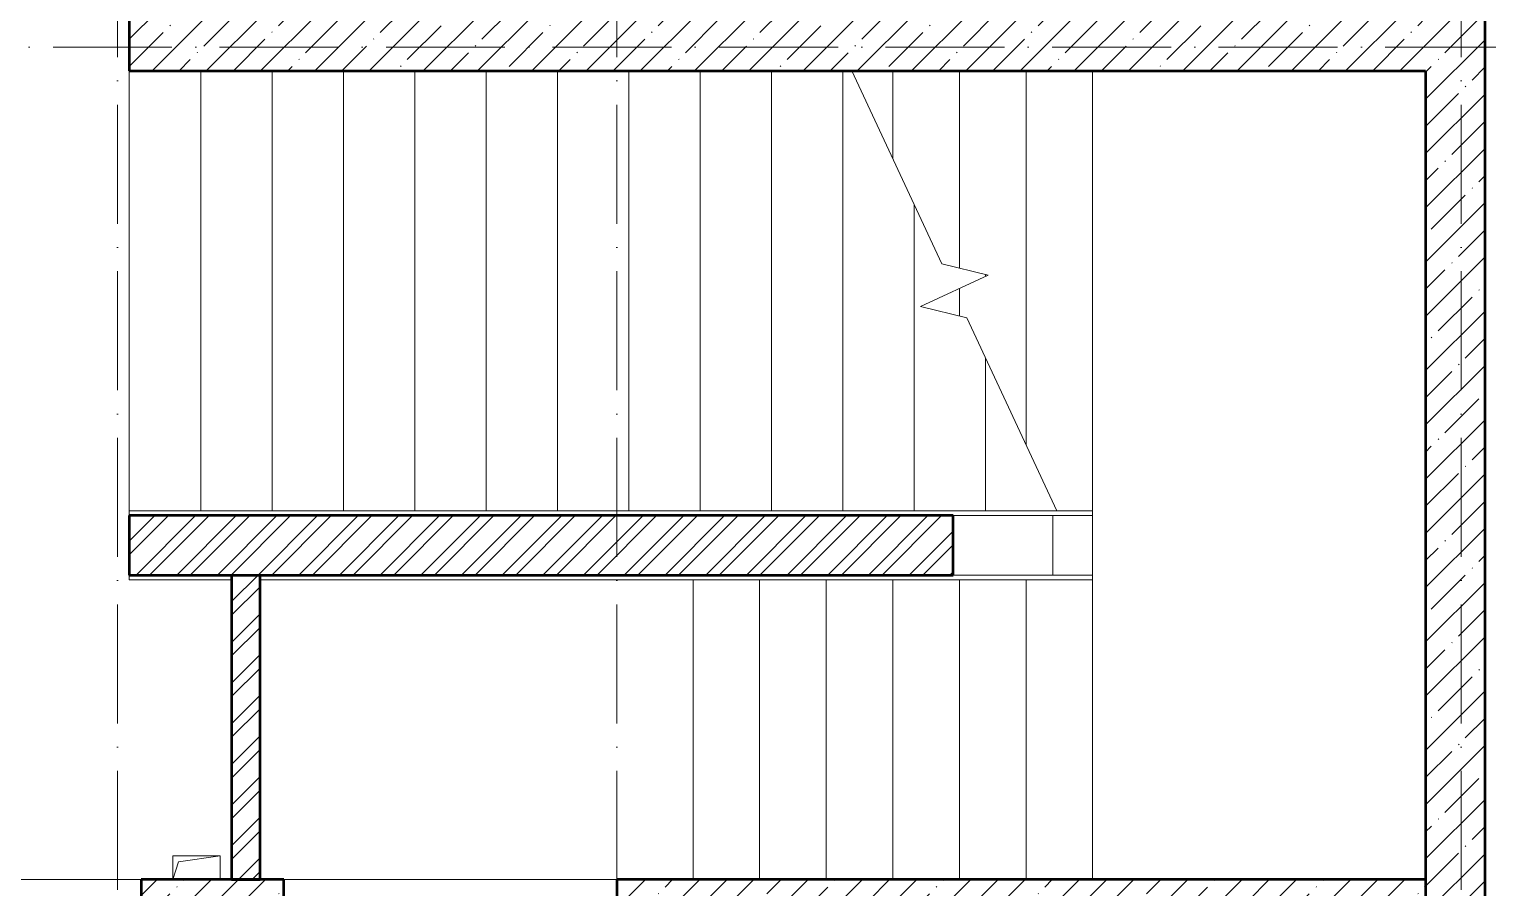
# Model space of a CAD drawing. Header units: millimetres. Extents: x -606178 to 312196, y -19338 to 632709.
# Drawn here: x -357252 to -351119, y 507191 to 510800 of the extents above; entities that cross this region are included whole.
import ezdxf

# ---------------------------------------------------------------- set-up
doc = ezdxf.new("R2010")
doc.units = ezdxf.units.MM
doc.linetypes.add('50_200_ШТРИХ_1Т_ш5_п1_п1_', pattern=[700, 500, -100, 0, -100])
for name, color, linetype, lineweight in [('A-FLOR-____-OTLN', 7, 'Continuous', 9), ('A-GENM-____-OTLN', 7, 'Continuous', 9), ('A-WALL-____-MCUT-2', 7, 'Continuous', 50), ('A-WALL-____-OTLN', 7, 'Continuous', 9), ('A-WALL-____-PATT-1', 7, 'Continuous', 9), ('S-GRID-____-OTLN-1', 7, '50_200_ШТРИХ_1Т_ш5_п1_п1_', 9), ('S-STRS-____-MBND', 7, 'Continuous', 9), ('S-STRS-____-OTLN-1', 7, 'Continuous', 9)]:
    doc.layers.add(name, color=color, linetype=linetype, lineweight=lineweight)
pattern_1 = [(45, (-425830.77, 451794.26), (-85.53659, 85.53659), []), (45, (-425773.75, 451794.26), (-85.53659, 85.53659), [])]
pattern_2 = [(45, (-425830.77, 451794.26), (-114.04925, 114.04925), []), (45, (-425716.72, 451794.26), (-114.04925, 114.04925), [201.612, -40.322, 3.353, -36.97])]

# ---------------------------------------------------------------- blocks, each defined once
blk = doc.blocks.new('AR_Отверстие прямоугольное _в плите_ - AR_Отверстие прямоугольное _в плите_-V227-АР1_План отверстий 1 этажа в осях 1-64_Ю-ЯЯ')
at = {"layer": 'A-GENM-____-OTLN'}
for p, q in [((100, 50), (-100, 50)), ((-100, 50), (-100, -50)), ((-100, -50), (-75, 25)), ((-75, 25), (100, 50)), ((100, -50), (100, 50))]:
    blk.add_line(p, q, dxfattribs=at)

msp = doc.modelspace()

# ---------------------------------------------------------------- hatches: boundary and pattern name
at = {"layer": 'A-WALL-____-PATT-1'}
h = msp.add_hatch(dxfattribs=at)
h.set_pattern_fill('FP_13', color=256, style=0, pattern_type=2)
h.set_pattern_definition(pattern_2)
h.paths.add_polyline_path([(-351169.2767, 506975.3011), (-351130.7712, 506975.3011), (-351130.7712, 514975.3011), (-351380.7712, 514975.3011), (-351380.7712, 506975.3011)], flags=0)
h = msp.add_hatch(dxfattribs=at)
h.set_pattern_fill('FP_13', color=256, style=0, pattern_type=2)
h.set_pattern_definition(pattern_2)
h.paths.add_polyline_path([(-351380.7712, 510625.3011), (-351380.7712, 510875.3011), (-356830.7712, 510875.3011), (-356830.7712, 510625.3011), (-351611.1519, 510625.3011)], flags=0)
h = msp.add_hatch(dxfattribs=at)
h.set_pattern_fill('FP_3', color=256, style=0, pattern_type=2)
h.set_pattern_definition(pattern_1)
h.paths.add_polyline_path([(-353367.7061, 508505.3011), (-353367.7061, 508755.3011), (-356830.7712, 508755.3011), (-356830.7712, 508505.3011), (-353378.6526, 508505.3011)], flags=0)
h = msp.add_hatch(dxfattribs=at)
h.set_pattern_fill('FP_3', color=256, style=0, pattern_type=2)
h.set_pattern_definition(pattern_1)
h.paths.add_polyline_path([(-356280.7712, 507225.3011), (-356280.7712, 508505.3011), (-356400.7712, 508505.3011), (-356400.7712, 507225.3011)], flags=0)
h = msp.add_hatch(dxfattribs=at)
h.set_pattern_fill('FP_13', color=256, style=0, pattern_type=2)
h.set_pattern_definition(pattern_2)
h.paths.add_polyline_path([(-351530.7712, 506975.3011), (-351380.7712, 506975.3011), (-351380.7712, 507225.3011), (-354780.7712, 507225.3011), (-354780.7712, 506975.3011), (-351611.1519, 506975.3011)], flags=0)
h.paths.add_polyline_path([(-356180.7712, 506975.3011), (-356180.7712, 507225.3011), (-356780.7712, 507225.3011), (-356780.7712, 506975.3011)], flags=0)

# ---------------------------------------------------------------- linework, layer by layer
at = {"layer": 'A-FLOR-____-OTLN'}
for p, q in [((-356830.7712, 508755.3011), (-356830.7712, 508775.3011)), ((-356830.7712, 508485.3011), (-356830.7712, 508505.3011)), ((-356400.7712, 508485.3011), (-356830.7712, 508485.3011)), ((-354460.7712, 508485.3011), (-356280.7712, 508485.3011)), ((-354460.7712, 507225.3011), (-354460.7712, 508485.3011))]:
    msp.add_line(p, q, dxfattribs=at)
at = {"layer": 'A-WALL-____-MCUT-2'}
for p, q in [((-356830.7712, 514975.3011), (-356830.7712, 510625.3011)), ((-351130.7712, 506975.3011), (-351130.7712, 514975.3011)), ((-356830.7712, 510625.3011), (-351380.7712, 510625.3011)), ((-351380.7712, 510625.3011), (-351380.7712, 506975.3011)), ((-353367.7061, 508755.3011), (-356830.7712, 508755.3011)), ((-356830.7712, 508755.3011), (-356830.7712, 508505.3011)), ((-353367.7061, 508505.3011), (-353367.7061, 508755.3011)), ((-356830.7712, 508505.3011), (-353367.7061, 508505.3011)), ((-356400.7712, 508505.3011), (-356400.7712, 507225.3011)), ((-356280.7712, 507225.3011), (-356280.7712, 508505.3011)), ((-356180.7712, 507225.3011), (-356780.7712, 507225.3011)), ((-356780.7712, 507225.3011), (-356780.7712, 506975.3011)), ((-356400.7712, 507225.3011), (-356280.7712, 507225.3011)), ((-356180.7712, 506975.3011), (-356180.7712, 507225.3011)), ((-351380.7712, 507225.3011), (-354780.7712, 507225.3011)), ((-354780.7712, 507225.3011), (-354780.7712, 506975.3011))]:
    msp.add_line(p, q, dxfattribs=at)
at = {"layer": 'A-WALL-____-OTLN'}
for p, q in [((-353367.7061, 508755.3011), (-352780.7712, 508755.3011)), ((-352947.7061, 508505.3011), (-352947.7061, 508755.3011)), ((-352780.7712, 508755.3011), (-352780.7712, 508505.3011)), ((-352780.7712, 508505.3011), (-353367.7061, 508505.3011)), ((-358880.7712, 507225.3011), (-356780.7712, 507225.3011)), ((-356180.7712, 507225.3011), (-354780.7712, 507225.3011))]:
    msp.add_line(p, q, dxfattribs=at)
at = {"layer": 'S-GRID-____-OTLN-1'}
for p, q in [((-356880.7712, 542687.1106), (-356880.7712, 504685.847)), ((-354780.7712, 542687.1106), (-354780.7712, 491375.8881)), ((-351230.7712, 542687.1106), (-351230.7712, 491375.8881)), ((-350350.7307, 510725.3011), (-430499.5414, 510725.3011))]:
    msp.add_line(p, q, dxfattribs=at)
at = {"layer": 'S-STRS-____-MBND'}
for p, q in [((-353414.9331, 509813.5896), (-353793.4404, 510625.3011)), ((-353503.7164, 509634.267), (-353220.4952, 509766.3352)), ((-353220.4952, 509766.3352), (-353414.9331, 509813.5896)), ((-353309.2785, 509587.0127), (-353503.7164, 509634.267)), ((-352930.7712, 508775.3011), (-353309.2785, 509587.0127))]:
    msp.add_line(p, q, dxfattribs=at)
at = {"layer": 'S-STRS-____-OTLN-1'}
for p, q in [((-356830.7712, 510625.3011), (-356830.7712, 508775.3011)), ((-356830.7712, 510625.3011), (-356830.7712, 508775.3011)), ((-356530.7712, 510625.3011), (-356530.7712, 508775.3011)), ((-356530.7712, 510625.3011), (-356530.7712, 508775.3011)), ((-356230.7712, 510625.3011), (-356230.7712, 508775.3011)), ((-356230.7712, 510625.3011), (-356230.7712, 508775.3011)), ((-355930.7712, 510625.3011), (-355930.7712, 508775.3011)), ((-355930.7712, 510625.3011), (-355930.7712, 508775.3011)), ((-355630.7712, 510625.3011), (-355630.7712, 508775.3011)), ((-355630.7712, 510625.3011), (-355630.7712, 508775.3011)), ((-355330.7712, 510625.3011), (-355330.7712, 508775.3011)), ((-355330.7712, 510625.3011), (-355330.7712, 508775.3011)), ((-355030.7712, 510625.3011), (-355030.7712, 508775.3011)), ((-355030.7712, 510625.3011), (-355030.7712, 508775.3011)), ((-354730.7712, 510625.3011), (-354730.7712, 508775.3011)), ((-354730.7712, 510625.3011), (-354730.7712, 508775.3011)), ((-354430.7712, 510625.3011), (-354430.7712, 508775.3011)), ((-354430.7712, 510625.3011), (-354430.7712, 508775.3011)), ((-354130.7712, 510625.3011), (-354130.7712, 508775.3011)), ((-354130.7712, 510625.3011), (-354130.7712, 508775.3011)), ((-353830.7712, 510625.3011), (-353830.7712, 508775.3011)), ((-353830.7712, 510625.3011), (-353830.7712, 508775.3011)), ((-353620.7712, 510625.3011), (-353620.7712, 510255.0109)), ((-353620.7712, 510625.3011), (-353620.7712, 510255.0109)), ((-353340.7712, 510625.3011), (-353340.7712, 509795.566)), ((-353340.7712, 510625.3011), (-353340.7712, 509795.566)), ((-353060.7712, 510625.3011), (-353060.7712, 509054.087)), ((-353060.7712, 510625.3011), (-353060.7712, 509054.087)), ((-352780.7712, 510625.3011), (-352780.7712, 508775.3011)), ((-352780.7712, 510625.3011), (-352780.7712, 508775.3011)), ((-353530.7712, 510062.0053), (-353530.7712, 508775.3011)), ((-353530.7712, 510062.0053), (-353530.7712, 508775.3011)), ((-353230.7712, 509768.8326), (-353230.7712, 509761.5435)), ((-353230.7712, 509768.8326), (-353230.7712, 509761.5435)), ((-353340.7712, 509710.2496), (-353340.7712, 509594.6663)), ((-353340.7712, 509710.2496), (-353340.7712, 509594.6663)), ((-353230.7712, 509418.6532), (-353230.7712, 508775.3011)), ((-353230.7712, 509418.6532), (-353230.7712, 508775.3011)), ((-356830.7712, 508775.3011), (-356530.7712, 508775.3011)), ((-356530.7712, 508775.3011), (-356230.7712, 508775.3011)), ((-356230.7712, 508775.3011), (-355930.7712, 508775.3011)), ((-355930.7712, 508775.3011), (-355630.7712, 508775.3011)), ((-355630.7712, 508775.3011), (-355330.7712, 508775.3011)), ((-355330.7712, 508775.3011), (-355030.7712, 508775.3011)), ((-355030.7712, 508775.3011), (-354730.7712, 508775.3011)), ((-354730.7712, 508775.3011), (-354430.7712, 508775.3011)), ((-354430.7712, 508775.3011), (-354130.7712, 508775.3011)), ((-354130.7712, 508775.3011), (-353830.7712, 508775.3011)), ((-353830.7712, 508775.3011), (-353530.7712, 508775.3011)), ((-353530.7712, 508775.3011), (-353230.7712, 508775.3011)), ((-353230.7712, 508775.3011), (-352930.7712, 508775.3011)), ((-352930.7712, 508775.3011), (-352780.7712, 508775.3011)), ((-352780.7712, 508775.3011), (-352780.7712, 508755.3011)), ((-354460.7712, 507225.3011), (-354460.7712, 508485.3011)), ((-354180.7712, 508485.3011), (-354460.7712, 508485.3011)), ((-353900.7712, 508485.3011), (-354180.7712, 508485.3011)), ((-354180.7712, 507225.3011), (-354180.7712, 508485.3011)), ((-354180.7712, 507225.3011), (-354180.7712, 508485.3011)), ((-353620.7712, 508485.3011), (-353900.7712, 508485.3011)), ((-353900.7712, 507225.3011), (-353900.7712, 508485.3011)), ((-353900.7712, 507225.3011), (-353900.7712, 508485.3011)), ((-353340.7712, 508485.3011), (-353620.7712, 508485.3011)), ((-353620.7712, 507225.3011), (-353620.7712, 508485.3011)), ((-353620.7712, 507225.3011), (-353620.7712, 508485.3011)), ((-353060.7712, 508485.3011), (-353340.7712, 508485.3011)), ((-353340.7712, 507225.3011), (-353340.7712, 508485.3011)), ((-353340.7712, 507225.3011), (-353340.7712, 508485.3011)), ((-352780.7712, 508485.3011), (-353060.7712, 508485.3011)), ((-353060.7712, 507225.3011), (-353060.7712, 508485.3011)), ((-353060.7712, 507225.3011), (-353060.7712, 508485.3011)), ((-352780.7712, 508505.3011), (-352780.7712, 508485.3011)), ((-352780.7712, 507225.3011), (-352780.7712, 508485.3011)), ((-352780.7712, 507225.3011), (-352780.7712, 508485.3011))]:
    msp.add_line(p, q, dxfattribs=at)

# ---------------------------------------------------------------- block references
at = {"layer": 'A-GENM-____-OTLN'}
msp.add_blockref('AR_Отверстие прямоугольное _в плите_ - AR_Отверстие прямоугольное _в плите_-V227-АР1_План отверстий 1 этажа в осях 1-64_Ю-ЯЯ', (-356548.5384, 507275.3011), dxfattribs=at)

doc.saveas('drawing.dxf')
